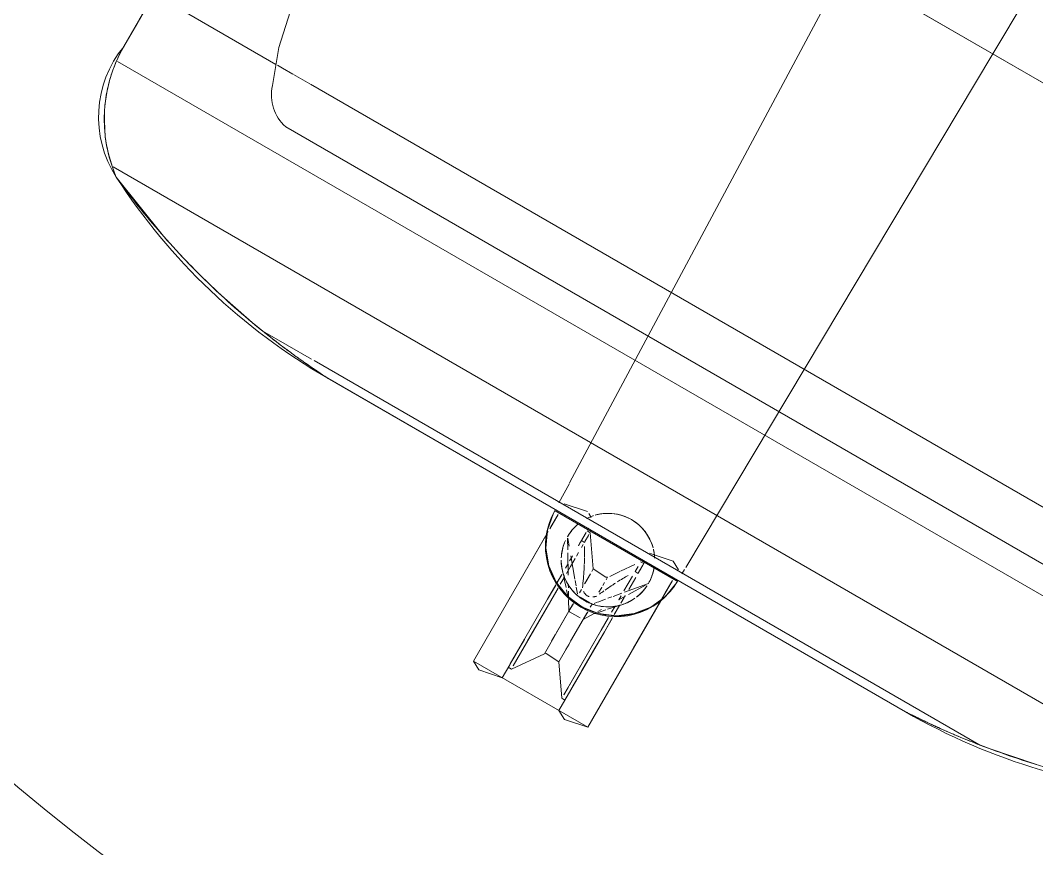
# Model space of a CAD drawing. Header units: inches. Extents: x 6664 to 8129, y 209 to 1287.
# Drawn here: x 7383.61 to 7397.98, y 624.52 to 636.23 of the extents above; entities that cross this region are included whole.
import ezdxf

# ---------------------------------------------------------------- set-up
doc = ezdxf.new("R2010")
doc.units = ezdxf.units.IN
doc.header["$MEASUREMENT"] = 0
doc.layers.add('I-FURN', color=30, linetype='Continuous', lineweight=9)

# ---------------------------------------------------------------- blocks, each defined once
blk = doc.blocks.new('Desk-Worksurface-Teknion-WWWTW3060-R2011 - 30_ x 60_-8039176-11th FLOOR POWER _ SIGNAL')
at = {"layer": 'I-FURN'}
blk.add_arc((-33.53, -44.312), 30.551, 30.5945, 89.4047, dxfattribs=at)
blk = doc.blocks.new('Allsteel Seating Acuity Work-Conference Chair1 - Fully Adj_ Arms_ Mesh Back-V141-11th FLOOR POWER _ SIGNAL')
at = {"layer": 'I-FURN', "lineweight": 13}
for p, q in [((-0.935, 15.188), (-0.935, 13.123)), ((0.935, 15.188), (-0.935, 15.188)), ((-0.935, 13.904), (-0.935, 15.188)), ((-0.935, 15.188), (-0.935, 13.904)), ((-0.463, 15.188), (-0.463, 14.99)), ((-0.463, 13.904), (-0.463, 15.188)), ((0.463, 15.188), (0.463, 14.977)), ((0.463, 13.904), (0.463, 15.188)), ((0.935, 15.188), (0.935, 13.123)), ((0.935, 15.188), (0.935, 13.904)), ((0.935, 13.904), (0.935, 15.188)), ((-0.413, 15.018), (-0.463, 15.018)), ((-0.463, 14.977), (-0.463, 14.812)), ((-0.463, 14.964), (-0.463, 14.825)), ((-0.463, 14.559), (-0.463, 14.964)), ((-0.117, 14.596), (-0.413, 15.018)), ((-0.413, 14.964), (-0.413, 14.843)), ((-0.413, 13.904), (-0.413, 14.964)), ((0.413, 15.018), (0.117, 14.596)), ((0.463, 15.018), (0.413, 15.018)), ((0.413, 14.964), (0.413, 14.559)), ((0.413, 13.904), (0.413, 14.964)), ((0.463, 14.977), (0.463, 14.812)), ((0.463, 14.964), (0.463, 14.825)), ((0.463, 14.559), (0.463, 14.964)), ((-0.463, 14.805), (-0.463, 14.559)), ((-0.413, 14.805), (-0.413, 13.904)), ((0.463, 14.805), (0.463, 14.559)), ((-0.463, 14.792), (-0.463, 14.562)), ((0.463, 14.792), (0.463, 14.562)), ((-0.463, 14.548), (-0.463, 14.249)), ((-0.463, 13.904), (-0.463, 14.548)), ((-0.463, 14.546), (-0.463, 14.243)), ((-0.117, 13.904), (-0.117, 14.596)), ((0.117, 13.904), (0.117, 14.596)), ((0.413, 14.559), (0.413, 13.904)), ((0.463, 14.548), (0.463, 13.904)), ((0.463, 13.904), (0.463, 14.548)), ((0.463, 14.546), (0.463, 13.904)), ((-0.117, 14.393), (-0.117, 14.303)), ((0.117, 14.393), (0.117, 14.288)), ((-0.463, 14.242), (-0.463, 13.904)), ((-0.463, 14.237), (-0.463, 13.904)), ((-0.117, 14.259), (-0.117, 13.904)), ((0.117, 14.259), (0.117, 13.904)), ((-0.935, 13.066), (-0.935, 13.904)), ((-0.935, 13.904), (-0.935, 13.066)), ((-0.463, 13.685), (-0.463, 13.904)), ((-0.463, 13.904), (-0.463, 13.671)), ((-0.463, 13.686), (-0.463, 13.904)), ((-0.463, 13.904), (-0.463, 13.672)), ((-0.413, 13.707), (-0.413, 13.904)), ((-0.413, 13.904), (-0.413, 13.698)), ((-0.204, 13.761), (-0.117, 13.904)), ((-0.117, 13.8), (-0.117, 13.904)), ((-0.117, 13.775), (-0.117, 13.904)), ((-0.117, 13.904), (-0.117, 13.793)), ((-0.068, 13.904), (0.104, 13.904)), ((0.104, 13.904), (0.117, 13.904)), ((0.117, 13.904), (0.204, 13.761)), ((0.117, 13.904), (0.117, 13.8)), ((0.117, 13.775), (0.117, 13.904)), ((0.117, 13.904), (0.117, 13.793)), ((0.413, 13.707), (0.413, 13.904)), ((0.413, 13.904), (0.413, 13.698)), ((0.463, 13.686), (0.463, 13.904)), ((0.463, 13.904), (0.463, 13.672)), ((0.463, 13.685), (0.463, 13.904)), ((0.463, 13.904), (0.463, 13.671)), ((0.935, 13.904), (0.935, 13.071)), ((0.935, 13.071), (0.935, 13.904)), ((-0.325, 13.626), (-0.242, 13.719)), ((-0.269, 13.652), (-0.238, 13.703)), ((-0.242, 13.719), (-0.204, 13.761)), ((-0.204, 13.761), (-0.203, 13.761)), ((-0.117, 13.65), (-0.117, 13.703)), ((0.224, 13.727), (0.264, 13.66)), ((0.234, 13.727), (0.298, 13.656)), ((-0.463, 13.473), (-0.463, 13.623)), ((-0.463, 13.473), (-0.463, 13.622)), ((-0.463, 13.611), (-0.463, 13.467)), ((-0.463, 13.61), (-0.463, 13.463)), ((-0.463, 13.473), (-0.343, 13.606)), ((-0.413, 13.515), (-0.413, 13.613)), ((-0.413, 13.604), (-0.413, 13.511)), ((-0.171, 13.586), (-0.246, 13.496)), ((-0.136, 13.628), (-0.166, 13.592)), ((0.08, 13.65), (-0.08, 13.65)), ((0.117, 13.602), (0.117, 13.546)), ((0.135, 13.628), (0.197, 13.555)), ((0.208, 13.542), (0.258, 13.482)), ((0.289, 13.618), (0.313, 13.579)), ((0.318, 13.633), (0.386, 13.558)), ((0.386, 13.558), (0.423, 13.517)), ((0.413, 13.518), (0.413, 13.634)), ((0.413, 13.625), (0.413, 13.514)), ((0.463, 13.513), (0.463, 13.64)), ((0.463, 13.512), (0.463, 13.638)), ((0.463, 13.627), (0.463, 13.505)), ((0.463, 13.625), (0.463, 13.502)), ((-0.47, 13.317), (-0.413, 13.413)), ((-0.463, 13.438), (-0.463, 13.343)), ((-0.463, 13.433), (-0.463, 13.313)), ((-0.413, 13.408), (-0.413, 13.343)), ((-0.321, 13.407), (-0.403, 13.308)), ((-0.27, 13.467), (-0.306, 13.424)), ((-0.117, 13.457), (-0.117, 13.378)), ((-0.117, 13.376), (-0.117, 13.45)), ((0.117, 13.457), (0.117, 13.378)), ((0.117, 13.291), (0.117, 13.45)), ((0.27, 13.467), (0.483, 13.212)), ((0.38, 13.467), (0.542, 13.197)), ((0.413, 13.456), (0.413, 13.343)), ((0.453, 13.484), (0.484, 13.45)), ((0.463, 13.398), (0.463, 13.343)), ((0.463, 13.392), (0.463, 13.331)), ((-0.43, 13.276), (-0.661, 13)), ((-0.635, 13.042), (-0.495, 13.275)), ((-0.413, 13.262), (-0.413, 13.022)), ((-0.117, 13.3), (-0.117, 13.346)), ((-0.117, 13.213), (-0.117, 13.254)), ((-0.117, 13.243), (-0.117, 13.213)), ((0.117, 13.213), (0.117, 13.254)), ((0.117, 13.243), (0.117, 13.213)), ((0.413, 13.341), (0.413, 13.21)), ((0.463, 13.282), (0.463, 13.206)), ((0.463, 13.273), (0.463, 13.198)), ((-0.463, 13.214), (-0.463, 13.015)), ((-0.463, 13.206), (-0.463, 13.023)), ((-0.227, 13.057), (-0.136, 13.187)), ((0.117, 13.213), (0.413, 12.791)), ((0.413, 13.176), (0.413, 13.114)), ((0.564, 13.161), (0.651, 13.016)), ((0.573, 13.105), (0.648, 13.015)), ((-0.935, 13.008), (-0.935, 13.066)), ((-0.935, 13.066), (-0.935, 12.793)), ((-0.935, 12.793), (-0.935, 12.997)), ((-0.463, 12.849), (-0.463, 12.95)), ((-0.463, 12.95), (-0.413, 12.95)), ((-0.463, 12.948), (-0.463, 12.841)), ((-0.413, 12.865), (-0.413, 12.95)), ((-0.362, 12.865), (-0.234, 13.047)), ((0.413, 13.031), (0.413, 12.984)), ((0.413, 12.95), (0.463, 12.95)), ((0.413, 12.822), (0.413, 12.95)), ((0.463, 13.033), (0.463, 12.986)), ((0.463, 13.027), (0.463, 12.972)), ((0.463, 12.976), (0.463, 12.818)), ((0.463, 12.96), (0.463, 12.843)), ((0.463, 12.95), (0.463, 12.852)), ((0.463, 12.817), (0.463, 12.95)), ((0.935, 12.793), (0.935, 13.028)), ((0.935, 12.997), (0.935, 12.793)), ((-0.463, 12.906), (-0.463, 12.816)), ((-0.463, 12.815), (-0.463, 12.895)), ((-0.463, 12.769), (-0.463, 12.829)), ((0.413, 12.935), (0.413, 12.836)), ((0.999, 12.811), (1, 12.772)), ((0.999, 12.811), (1, 12.769)), ((4.733, 12.755), (-4.733, 12.755)), ((-4.717, 12.754), (4.717, 12.754)), ((-1, 12.772), (-1, 12.787)), ((-1, 12.769), (-1, 12.787)), ((1, 12.769), (-1, 12.769)), ((1, 12.772), (-0.983, 12.772)), ((-0.463, 12.791), (-0.413, 12.791)), ((-0.463, 12.791), (-0.463, 12.791)), ((-0.413, 12.791), (-0.413, 12.791)), ((0.413, 12.791), (0.463, 12.791)), ((0.413, 12.791), (0.413, 12.791)), ((0.463, 12.791), (0.463, 12.791)), ((0.463, 12.744), (0.463, 12.757)), ((-5.987, 12.615), (-6.693, 12.474)), ((-5.864, 12.635), (-5.987, 12.615)), ((-5.846, 12.635), (5.011, 12.635)), ((-1.004, 12.54), (-1.134, 4.08)), ((-1.134, 4.08), (-1.004, 12.54)), ((-1.002, 12.647), (-1.003, 12.572)), ((-1.003, 12.572), (-1.002, 12.647)), ((-0.806, 12.55), (-0.935, 12.621)), ((-0.512, 12.611), (-0.806, 12.55)), ((-0.463, 12.621), (-0.512, 12.611)), ((0.565, 12.565), (0.505, 12.598)), ((0.935, 12.621), (0.592, 12.55)), ((1.004, 12.647), (1.014, 12.334)), ((1.014, 12.334), (1.004, 12.647)), ((5.05, 12.635), (5.846, 12.635)), ((5.987, 12.615), (5.864, 12.635)), ((6.701, 12.472), (5.987, 12.615)), ((7.15, 12.357), (6.709, 12.47)), ((1.015, 12.327), (1.283, 4.08)), ((1.283, 4.08), (1.015, 12.327)), ((7.728, 12.179), (7.486, 12.258)), ((8.73, 11.788), (7.732, 12.178)), ((-8.84, 11.684), (8.84, 11.684)), ((8.991, 11.557), (8.858, 11.684)), ((9.072, 11.468), (8.991, 11.557)), ((9.111, 11.42), (9.072, 11.467)), ((9.336, 11.071), (9.272, 11.186)), ((-9.533, 10.364), (9.533, 10.364)), ((9.561, 10.137), (9.561, 4.022)), ((9.561, 10.137), (9.561, 8.532)), ((9.561, 9.741), (9.561, 10.137)), ((-7.009, 9.973), (7.009, 9.973)), ((9.561, 9.277), (9.561, 9.711)), ((-7.009, 9.277), (7.009, 9.277)), ((7.016, 9.277), (7.286, 9.277)), ((7.297, 9.277), (7.463, 9.277)), ((7.464, 9.277), (7.548, 9.277)), ((7.571, 9.277), (9.561, 9.277)), ((0, 4.08), (-2.863, 4.08)), ((2.863, 4.08), (-2.863, 4.08)), ((-1.134, 4.08), (-1.149, 3.079)), ((-1.149, 3.079), (-1.134, 4.08))]:
    blk.add_line(p, q, dxfattribs=at)
at = {"layer": 'I-FURN', "lineweight": 13, "flags": 128}
for points in [[(-0.935, 15.188), (-0.592, 15.259), (-0.463, 15.188)], [(0.463, 15.188), (0.806, 15.259), (0.935, 15.188)], [(-0.117, 14.596), (0.097, 14.584), (0.117, 14.596)], [(-1, 12.787), (-0.96, 13.038), (-0.858, 13.271), (-0.701, 13.47), (-0.498, 13.624), (-0.264, 13.721), (-0.012, 13.756), (0.24, 13.727), (0.477, 13.635), (0.683, 13.487), (0.845, 13.291), (0.953, 13.061), (0.999, 12.811)], [(0.117, 13.213), (-0.097, 13.224), (-0.117, 13.213)], [(7.486, 12.258), (7.325, 12.307), (7.15, 12.357)], [(8.858, 11.684), (8.795, 11.737), (8.73, 11.788)], [(9.272, 11.186), (9.149, 11.371), (9.111, 11.42)], [(9.561, 10.137), (9.557, 10.251), (9.548, 10.364)], [(7.464, 9.562), (7.656, 9.05), (7.767, 8.532)]]:
    blk.add_lwpolyline(points, dxfattribs=at)
at = {"layer": 'I-FURN', "lineweight": 13}
for centre, radius, start, end in [((0, 12.769), 1, 0, 180), ((0, 12.756), 1, 78.2318, 163.6429), ((0, 13), 0.661, 90, 133.5683), ((0, 13), 0.661, 75, 105), ((0, 13), 0.661, 83.0217, 90), ((0, 12.756), 1, 76.0909, 78.2318), ((0, 12.756), 1, 17.7228, 76.0909), ((0, 13), 0.661, 107.433, 134.1323), ((0, 13), 0.661, 59.4596, 80.3514), ((0, 13), 0.661, 47.4079, 73.6036), ((0, 13), 0.661, 52.9451, 59.0502), ((0, 13), 0.661, 137.4041, 155.3106), ((0, 13), 0.661, 137.9923, 148.9836), ((0, 13), 0.661, 135, 137.1142), ((0, 13), 0.661, 42.8858, 45), ((0, 13), 0.661, 30, 45), ((0, 13), 0.661, 37.9849, 42.1286), ((0, 13), 0.661, 31.2322, 37.9849), ((0, 13), 0.661, 157.3828, 176.0132), ((0, 13), 0.661, 158.3252, 176.3449), ((0, 13), 0.661, 17.5854, 27.4275), ((0, 13), 0.661, 8.4381, 26.0192), ((0, 13), 0.661, 5.4449, 15.777), ((0, 12.756), 1, 163.6429, 178.2349), ((0, 13), 0.661, 180, 196.3394), ((0, 13), 0.661, 180, 195), ((0, 13), 0.661, 339.3676, 360), ((0, 13), 0.661, 344.1099, 356.6226), ((0, 13), 0.661, 356.6226, 360), ((0, 12.756), 1, 3.1308, 17.7228), ((0, 13), 0.661, 195.5109, 200.6324), ((0, 13), 0.661, 196.4711, 202.2345), ((-4.717, 3.94), 8.814, 90, 117.0814), ((4.717, 3.94), 8.814, 62.9186, 90), ((0, 13), 0.661, 212.4659, 223.328), ((0, 13), 0.661, 212.4959, 222.3307), ((0, 13), 0.661, 213.9865, 223.5227), ((0, 13), 0.661, 225, 270), ((0, 13), 0.661, 225, 237.1115), ((0, 13), 0.661, 225.1621, 235.9505), ((0, 13), 0.661, 270, 315), ((0, 13), 0.661, 302.8885, 315), ((0, 13), 0.661, 310.6572, 315.7414), ((0, 13), 0.661, 317.9299, 326.0135), ((0, 13), 0.661, 318.3532, 327.5341), ((0, 13), 0.661, 318.5645, 327.5029), ((0, 13), 0.661, 236.805, 252.9089), ((0, 13), 0.661, 240, 300), ((0, 13), 0.661, 271.5081, 298.4442), ((0, 13), 0.661, 304.0495, 310.6572), ((8.018, 10.395), 1.564, 350.505, 62.9186)]:
    blk.add_arc(centre, radius, start, end, dxfattribs=at)
for points, knots in [([(-0.025, 13.66), (-0.033, 13.66), (-0.065, 13.658), (-0.096, 13.654), (-0.117, 13.65)], [0.6, 0.6, 0.6, 0.6, 0.7, 1, 1, 1, 1]), ([(-0.117, 13.52), (-0.111, 13.528), (-0.102, 13.538), (-0.088, 13.549), (-0.08, 13.555), (-0.077, 13.557)], [0, 0, 0, 0, 0.1, 0.15, 0.2, 0.2, 0.2, 0.2]), ([(-0.027, 13.581), (-0.025, 13.581), (-0.021, 13.582), (-0.011, 13.583), (0, 13.584), (0.012, 13.583), (0.021, 13.582), (0.025, 13.581), (0.028, 13.581)], [0.4, 0.4, 0.4, 0.4, 0.425, 0.45, 0.5, 0.55, 0.575, 0.6, 0.6, 0.6, 0.6]), ([(0.028, 13.581), (0.036, 13.579), (0.049, 13.574), (0.065, 13.564), (0.073, 13.56), (0.077, 13.557)], [0.6, 0.6, 0.6, 0.6, 0.7, 0.75, 0.798816, 0.798816, 0.798816, 0.798816]), ([(-0.487, 13.447), (-0.495, 13.437), (-0.511, 13.418), (-0.53, 13.394), (-0.544, 13.375), (-0.55, 13.365), (-0.554, 13.36)], [0.0588043, 0.0588043, 0.0588043, 0.0588043, 0.125, 0.1875, 0.21875, 0.25, 0.25, 0.25, 0.25]), ([(0.554, 13.36), (0.55, 13.365), (0.544, 13.375), (0.53, 13.394), (0.505, 13.427), (0.48, 13.454), (0.463, 13.471)], [0.75, 0.75, 0.75, 0.75, 0.78125, 0.8125, 0.875, 1, 1, 1, 1]), ([(-0.617, 13.236), (-0.619, 13.231), (-0.623, 13.221), (-0.63, 13.2), (-0.637, 13.174), (-0.645, 13.144), (-0.653, 13.104), (-0.658, 13.069), (-0.659, 13.046), (-0.659, 13.041)], [0.5, 0.5, 0.5, 0.5, 0.53125, 0.5625, 0.625, 0.6875, 0.75, 0.875, 0.9088287, 0.9088287, 0.9088287, 0.9088287]), ([(0.617, 13.236), (0.615, 13.241), (0.611, 13.252), (0.603, 13.269), (0.598, 13.282), (0.594, 13.289)], [0.5, 0.5, 0.5, 0.5, 0.53125, 0.5625, 0.6045608, 0.6045608, 0.6045608, 0.6045608]), ([(-5.783, 12.647), (-5.735, 12.654), (-5.639, 12.668), (-5.495, 12.687), (-5.375, 12.7), (-5.291, 12.709), (-5.243, 12.714), (-5.207, 12.718), (-5.17, 12.721), (-5.12, 12.726), (-5.057, 12.731), (-4.996, 12.736), (-4.957, 12.739), (-4.935, 12.74), (-4.92, 12.742), (-4.904, 12.743), (-4.881, 12.744), (-4.84, 12.747), (-4.78, 12.751), (-4.735, 12.753), (-4.72, 12.754), (-4.717, 12.754), (-4.717, 12.754), (-4.718, 12.754)], [0, 0, 0, 0, 0.0625, 0.125, 0.1875, 0.21875, 0.234375, 0.25, 0.265625, 0.28125, 0.3125, 0.34375, 0.359375, 0.3671875, 0.375, 0.3828125, 0.390625, 0.40625, 0.4375, 0.46875, 0.484375, 0.4921875, 0.5, 0.5, 0.5, 0.5]), ([(-5.287, 12.71), (-5.311, 12.707), (-5.359, 12.702), (-5.428, 12.694), (-5.473, 12.689), (-5.495, 12.686)], [0.75, 0.75, 0.75, 0.75, 0.78125, 0.8125, 0.84002404, 0.84002404, 0.84002404, 0.84002404]), ([(-5.206, 12.718), (-5.209, 12.717), (-5.236, 12.715), (-5.263, 12.712), (-5.287, 12.71)], [0.71502317, 0.71502317, 0.71502317, 0.71502317, 0.71875, 0.75, 0.75, 0.75, 0.75]), ([(-4.999, 12.736), (-5.005, 12.735), (-5.017, 12.734), (-5.041, 12.732), (-5.082, 12.729), (-5.139, 12.724), (-5.185, 12.72), (-5.206, 12.718)], [0.625, 0.625, 0.625, 0.625, 0.6328125, 0.640625, 0.65625, 0.6875, 0.71502317, 0.71502317, 0.71502317, 0.71502317]), ([(-4.905, 12.743), (-4.909, 12.742), (-4.928, 12.741), (-4.954, 12.739), (-4.981, 12.737), (-4.993, 12.736), (-4.999, 12.736)], [0.58944876, 0.58944876, 0.58944876, 0.58944876, 0.59375, 0.609375, 0.6171875, 0.625, 0.625, 0.625, 0.625]), ([(-4.718, 12.754), (-4.72, 12.754), (-4.728, 12.753), (-4.761, 12.752), (-4.822, 12.748), (-4.879, 12.744), (-4.905, 12.743)], [0.5, 0.5, 0.5, 0.5, 0.515625, 0.53125, 0.5625, 0.58944876, 0.58944876, 0.58944876, 0.58944876]), ([(4.718, 12.754), (4.717, 12.754), (4.717, 12.754), (4.72, 12.754), (4.735, 12.753), (4.78, 12.751), (4.84, 12.747), (4.881, 12.744), (4.904, 12.743), (4.92, 12.742), (4.935, 12.74), (4.957, 12.739), (4.996, 12.736), (5.057, 12.731), (5.12, 12.726), (5.17, 12.721), (5.207, 12.718), (5.243, 12.714), (5.291, 12.709), (5.375, 12.7), (5.495, 12.687), (5.639, 12.668), (5.735, 12.654), (5.783, 12.647)], [0.5, 0.5, 0.5, 0.5, 0.5078125, 0.515625, 0.53125, 0.5625, 0.59375, 0.609375, 0.6171875, 0.625, 0.6328125, 0.640625, 0.65625, 0.6875, 0.71875, 0.734375, 0.75, 0.765625, 0.78125, 0.8125, 0.875, 0.9375, 1, 1, 1, 1]), ([(4.906, 12.742), (4.88, 12.744), (4.822, 12.748), (4.761, 12.752), (4.728, 12.753), (4.72, 12.754), (4.718, 12.754)], [0.41018329, 0.41018329, 0.41018329, 0.41018329, 0.4375, 0.46875, 0.484375, 0.5, 0.5, 0.5, 0.5]), ([(4.999, 12.736), (4.993, 12.736), (4.981, 12.737), (4.954, 12.739), (4.928, 12.741), (4.909, 12.742), (4.906, 12.742)], [0.375, 0.375, 0.375, 0.375, 0.3828125, 0.390625, 0.40625, 0.41018329, 0.41018329, 0.41018329, 0.41018329]), ([(5.194, 12.719), (5.177, 12.721), (5.135, 12.724), (5.082, 12.729), (5.041, 12.732), (5.017, 12.734), (5.005, 12.735), (4.999, 12.736)], [0.29028382, 0.29028382, 0.29028382, 0.29028382, 0.3125, 0.34375, 0.359375, 0.3671875, 0.375, 0.375, 0.375, 0.375]), ([(5.287, 12.71), (5.263, 12.712), (5.236, 12.715), (5.209, 12.717), (5.207, 12.718)], [0.25, 0.25, 0.25, 0.25, 0.28125, 0.28460083, 0.28460083, 0.28460083, 0.28460083]), ([(5.495, 12.686), (5.474, 12.689), (5.428, 12.694), (5.359, 12.702), (5.311, 12.707), (5.287, 12.71)], [0.15959511, 0.15959511, 0.15959511, 0.15959511, 0.1875, 0.21875, 0.25, 0.25, 0.25, 0.25]), ([(8.73, 11.788), (8.858, 11.692), (9.033, 11.527), (9.199, 11.306), (9.282, 11.173), (9.339, 11.068), (9.389, 10.961), (9.449, 10.814), (9.531, 10.546), (9.561, 10.301), (9.561, 10.137)], [0, 0, 0, 0, 0.25, 0.375, 0.4375, 0.5, 0.5625, 0.625, 0.75, 1, 1, 1, 1])]:
    blk.add_open_spline(points, degree=3, knots=knots, dxfattribs=at)
for points in [[(0.025, 13.66), (0.008, 13.661), (-0.009, 13.661), (-0.025, 13.66)], [(0.117, 13.65), (0.089, 13.655), (0.057, 13.659), (0.025, 13.66)], [(-0.413, 13.515), (-0.422, 13.508), (-0.439, 13.494), (-0.455, 13.479), (-0.463, 13.471)], [(-0.315, 13.581), (-0.348, 13.563), (-0.381, 13.541), (-0.413, 13.515)], [(-0.216, 13.624), (-0.236, 13.617), (-0.256, 13.61), (-0.276, 13.601)], [(-0.117, 13.65), (-0.146, 13.645), (-0.175, 13.638), (-0.205, 13.628)], [(0.117, 13.52), (0.151, 13.44), (0.188, 13.361), (0.227, 13.283)], [(0.283, 13.597), (0.277, 13.6), (0.271, 13.602), (0.265, 13.605)], [(0.408, 13.52), (0.386, 13.537), (0.363, 13.553), (0.34, 13.568)], [(0.463, 13.471), (0.455, 13.479), (0.439, 13.494), (0.422, 13.508), (0.413, 13.515)], [(-0.226, 13.284), (-0.209, 13.319), (-0.193, 13.354), (-0.177, 13.389)], [(-0.167, 13.407), (-0.157, 13.43), (-0.147, 13.453), (-0.137, 13.476)], [(-0.254, 13.23), (-0.246, 13.245), (-0.238, 13.261), (-0.23, 13.278)], [(0.229, 13.28), (0.237, 13.263), (0.245, 13.247), (0.253, 13.231)], [(-0.357, 13.044), (-0.326, 13.096), (-0.296, 13.148), (-0.268, 13.202)], [(0.259, 13.221), (0.274, 13.192), (0.29, 13.163), (0.306, 13.135)], [(0.309, 13.127), (0.333, 13.084), (0.358, 13.042), (0.384, 12.999)], [(-0.661, 13), (-0.661, 12.935), (-0.651, 12.877), (-0.637, 12.827)], [(0.633, 12.813), (0.649, 12.866), (0.661, 12.929), (0.661, 13)], [(-0.633, 12.813), (-0.628, 12.795), (-0.622, 12.78), (-0.616, 12.766)], [(-5.575, 12.676), (-5.645, 12.667), (-5.714, 12.657), (-5.783, 12.647)], [(-5.495, 12.686), (-5.521, 12.683), (-5.548, 12.68), (-5.575, 12.676)], [(0.463, 12.757), (0.464, 12.755), (0.465, 12.754), (0.467, 12.753)], [(5.575, 12.676), (5.549, 12.68), (5.522, 12.683), (5.495, 12.686)], [(5.784, 12.647), (5.714, 12.657), (5.645, 12.667), (5.575, 12.676)], [(-8.73, 11.788), (-8.422, 11.925), (-7.79, 12.174), (-6.806, 12.463), (-6.127, 12.596), (-5.783, 12.647)], [(-5.783, 12.647), (-5.81, 12.643), (-5.837, 12.639), (-5.864, 12.635)], [(5.783, 12.647), (6.127, 12.596), (6.806, 12.463), (7.79, 12.174), (8.422, 11.925), (8.73, 11.788)], [(5.864, 12.635), (5.837, 12.639), (5.811, 12.643), (5.784, 12.647)], [(9.548, 10.364), (9.542, 10.418), (9.526, 10.527), (9.486, 10.694), (9.433, 10.857), (9.391, 10.956), (9.368, 11.005)], [(7.009, 9.973), (7.122, 9.948), (7.311, 9.854), (7.425, 9.674), (7.464, 9.562)]]:
    blk.add_open_spline(points, degree=3, dxfattribs=at)

msp = doc.modelspace()

# ---------------------------------------------------------------- block references
at = {"layer": 'I-FURN'}
for name, p, rotation in [('Allsteel Seating Acuity Work-Conference Chair1 - Fully Adj_ Arms_ Mesh Back-V141-11th FLOOR POWER _ SIGNAL', (7398.417, 639.858), 149.9998874387214), ('Desk-Worksurface-Teknion-WWWTW3060-R2011 - 30_ x 60_-8039176-11th FLOOR POWER _ SIGNAL', (7369.684, 604.477), 180.0000029575587)]:
    msp.add_blockref(name, p, dxfattribs=dict(at, rotation=rotation))

doc.saveas('drawing.dxf')
